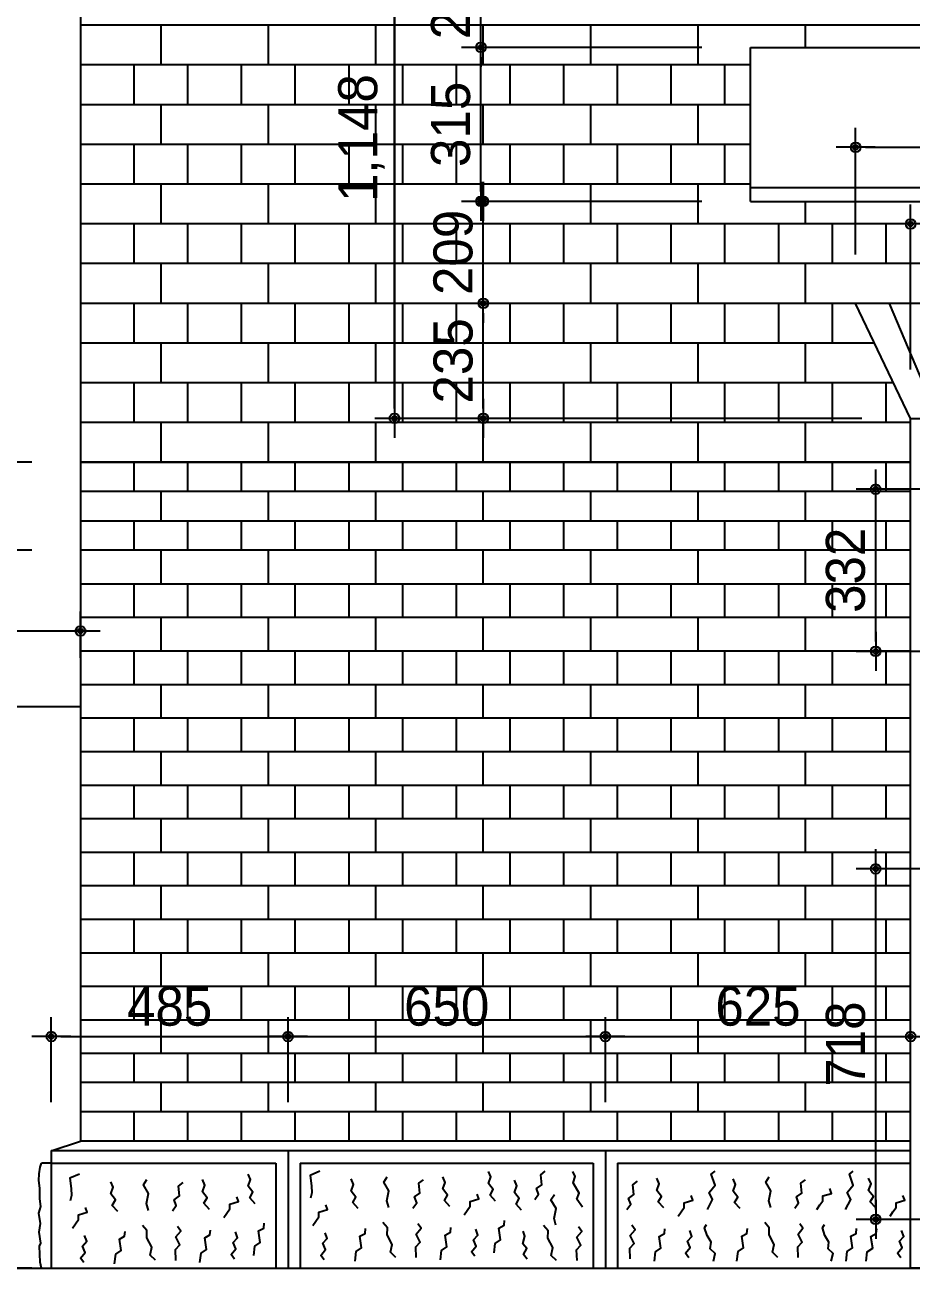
# Model space of a CAD drawing. Extents: x 186583 to 203403, y -172622 to -160742.
# Drawn here: x 189730 to 191546, y -169803 to -167218 of the extents above; entities that cross this region are included whole.
import ezdxf

# ---------------------------------------------------------------- set-up
doc = ezdxf.new("R2010")
doc.units = 0
doc.header["$LTSCALE"] = 50
doc.header["$MEASUREMENT"] = 0
doc.header["$PDMODE"] = 35
doc.header["$PDSIZE"] = -10
doc.layers.get('0').update_dxf_attribs({"linetype": 'CONTINUOUS'})
doc.layers.get('DEFPOINTS').update_dxf_attribs({"linetype": 'CONTINUOUS'})
for name, color, linetype in [('ele-3', 6, 'CONTINUOUS'), ('h', 5, 'CONTINUOUS'), ('HAT', 5, 'CONTINUOUS'), ('W-1', 3, 'CONTINUOUS'), ('W-2', 2, 'CONTINUOUS'), ('WID', 4, 'CONTINUOUS')]:
    doc.layers.add(name, color=color, linetype=linetype)
doc.styles.add('GHS', font='HYWULM_0.TTF')
doc.styles.add('현창', font='HYWULM_0.TTF')
doc.dimstyles.new('3MM', dxfattribs={"dimscale": 300, "dimtxt": 4, "dimasz": 1, "dimexe": 1.5, "dimexo": 2, "dimgap": 1, "dimtad": 1, "dimtoh": 1, "dimdec": 4, "dimzin": 0, "dimdsep": 46, "dimtxsty": 'GHS', "dimblk": 'DIMDOT', "dimcen": -1, "dimdle": 1.5, "dimadec": 0, "dimazin": 0, "dimtfac": 1, "dimtdec": 4, "dimtix": 1, "dimtmove": 2, "dimatfit": 3, "dimldrblk": 'DIMDOT', "dimfxl": 1, "dimtvp": 1, "dimtolj": 1, "dimtzin": 0, "dimarcsym": 0})

# ---------------------------------------------------------------- blocks, each defined once
blk = doc.blocks.new('DIMDOT')
at = {"linetype": 'Continuous'}
blk.add_line((-2, 0), (2, 0), dxfattribs=at)
for radius in [0.5, 0.25]:
    blk.add_circle((0, 0), radius, dxfattribs=at)
blk = doc.blocks.new('*D2')
at = {"lineweight": -2}
for p, q in [((191316.2, -166875.4), (190446.7, -166875.4)), ((190486.7, -166895.4), (190486.7, -168002.9)), ((191443.7, -168022.9), (190446.7, -168022.9))]:
    blk.add_line(p, q, dxfattribs=at)
at = {"layer": 'DEFPOINTS', "color": 0}
for p in [(191416.2, -166875.4), (190486.7, -168022.9), (191543.7, -168022.9)]:
    blk.add_point(p, dxfattribs=at)
at = {"lineweight": -2, "xscale": 20, "yscale": 20, "zscale": 20}
for p, rotation in [((190486.7, -166875.4), 90), ((190486.7, -168022.9), 270)]:
    blk.add_blockref('DIMDOT', p, dxfattribs=dict(at, rotation=rotation))
at = {"color": 0, "insert": (190418.9, -167449.1), "char_height": 80, "attachment_point": 5, "rotation": 90, "style": '현창'}
blk.add_mtext('\\A1;1,148', dxfattribs=at)
blk = doc.blocks.new('*D3')
at = {"lineweight": -2}
for p, q in [((191216.2, -167163.4), (191216.2, -167067.6)), ((192816.2, -167163.4), (192816.2, -167067.6)), ((191236.2, -167107.6), (192796.2, -167107.6))]:
    blk.add_line(p, q, dxfattribs=at)
at = {"layer": 'DEFPOINTS', "color": 0}
for p in [(192816.2, -167107.6), (191216.2, -167263.4), (192816.2, -167263.4)]:
    blk.add_point(p, dxfattribs=at)
at = {"lineweight": -2, "xscale": 20, "yscale": 20, "zscale": 20, "rotation": 180}
blk.add_blockref('DIMDOT', (191216.2, -167107.6), dxfattribs=at)
at = {"lineweight": -2, "xscale": 20, "yscale": 20, "zscale": 20}
blk.add_blockref('DIMDOT', (192816.2, -167107.6), dxfattribs=at)
at = {"color": 0, "insert": (192016.2, -167039.9), "char_height": 80, "attachment_point": 5, "style": '현창'}
blk.add_mtext('\\A1;1,600', dxfattribs=at)
blk = doc.blocks.new('*D10')
at = {"lineweight": -2}
for p, q in [((191431.1, -167687.5), (191431.1, -167427.9)), ((192601.2, -167687.5), (192601.2, -167427.9)), ((191451.1, -167467.9), (192581.2, -167467.9))]:
    blk.add_line(p, q, dxfattribs=at)
at = {"layer": 'DEFPOINTS', "color": 0}
for p in [(192601.2, -167467.9), (191431.1, -167787.5), (192601.2, -167787.5)]:
    blk.add_point(p, dxfattribs=at)
at = {"lineweight": -2, "xscale": 20, "yscale": 20, "zscale": 20, "rotation": 180}
blk.add_blockref('DIMDOT', (191431.1, -167467.9), dxfattribs=at)
at = {"lineweight": -2, "xscale": 20, "yscale": 20, "zscale": 20}
blk.add_blockref('DIMDOT', (192601.2, -167467.9), dxfattribs=at)
at = {"color": 0, "insert": (192016.2, -167400.2), "char_height": 80, "attachment_point": 5, "style": '현창'}
blk.add_mtext('\\A1;1,170', dxfattribs=at)
blk = doc.blocks.new('*D11')
at = {"lineweight": -2}
for p, q in [((191543.7, -167922.9), (191543.7, -167584.8)), ((192488.7, -167922.9), (192488.7, -167584.8)), ((191563.7, -167624.8), (192468.7, -167624.8))]:
    blk.add_line(p, q, dxfattribs=at)
at = {"layer": 'DEFPOINTS', "color": 0}
for p in [(192488.7, -167624.8), (191543.7, -168022.9), (192488.7, -168022.9)]:
    blk.add_point(p, dxfattribs=at)
at = {"lineweight": -2, "xscale": 20, "yscale": 20, "zscale": 20, "rotation": 180}
blk.add_blockref('DIMDOT', (191543.7, -167624.8), dxfattribs=at)
at = {"lineweight": -2, "xscale": 20, "yscale": 20, "zscale": 20}
blk.add_blockref('DIMDOT', (192488.7, -167624.8), dxfattribs=at)
at = {"color": 0, "insert": (192016.2, -167563.3), "char_height": 80, "attachment_point": 5, "style": '현창'}
blk.add_mtext('\\A1;945', dxfattribs=at)
blk = doc.blocks.new('*D17')
at = {"lineweight": -2}
for p, q in [((189783.7, -169422.9), (189783.7, -169248.6)), ((190268.7, -169422.9), (190268.7, -169248.6)), ((189803.7, -169288.6), (190248.7, -169288.6))]:
    blk.add_line(p, q, dxfattribs=at)
at = {"layer": 'DEFPOINTS', "color": 0}
for p in [(190268.7, -169288.6), (189783.7, -169522.9), (190268.7, -169522.9)]:
    blk.add_point(p, dxfattribs=at)
at = {"lineweight": -2, "xscale": 20, "yscale": 20, "zscale": 20, "rotation": 180}
blk.add_blockref('DIMDOT', (189783.7, -169288.6), dxfattribs=at)
at = {"lineweight": -2, "xscale": 20, "yscale": 20, "zscale": 20}
blk.add_blockref('DIMDOT', (190268.7, -169288.6), dxfattribs=at)
at = {"color": 0, "insert": (190026.2, -169227), "char_height": 80, "attachment_point": 5, "style": '현창'}
blk.add_mtext('\\A1;485', dxfattribs=at)
blk = doc.blocks.new('*D18')
at = {"lineweight": -2}
for p, q in [((190268.7, -169422.9), (190268.7, -169248.6)), ((190918.7, -169422.9), (190918.7, -169248.6)), ((190288.7, -169288.6), (190898.7, -169288.6))]:
    blk.add_line(p, q, dxfattribs=at)
at = {"layer": 'DEFPOINTS', "color": 0}
for p in [(190918.7, -169288.6), (190268.7, -169522.9), (190918.7, -169522.9)]:
    blk.add_point(p, dxfattribs=at)
at = {"lineweight": -2, "xscale": 20, "yscale": 20, "zscale": 20, "rotation": 180}
blk.add_blockref('DIMDOT', (190268.7, -169288.6), dxfattribs=at)
at = {"lineweight": -2, "xscale": 20, "yscale": 20, "zscale": 20}
blk.add_blockref('DIMDOT', (190918.7, -169288.6), dxfattribs=at)
at = {"color": 0, "insert": (190593.7, -169226.9), "char_height": 80, "attachment_point": 5, "style": '현창'}
blk.add_mtext('\\A1;650', dxfattribs=at)
blk = doc.blocks.new('*D19')
at = {"lineweight": -2}
for p, q in [((190918.7, -169422.9), (190918.7, -169248.6)), ((191543.7, -169422.9), (191543.7, -169248.6)), ((190938.7, -169288.6), (191523.7, -169288.6))]:
    blk.add_line(p, q, dxfattribs=at)
at = {"layer": 'DEFPOINTS', "color": 0}
for p in [(191543.7, -169288.6), (190918.7, -169522.9), (191543.7, -169522.9)]:
    blk.add_point(p, dxfattribs=at)
at = {"lineweight": -2, "xscale": 20, "yscale": 20, "zscale": 20, "rotation": 180}
blk.add_blockref('DIMDOT', (190918.7, -169288.6), dxfattribs=at)
at = {"lineweight": -2, "xscale": 20, "yscale": 20, "zscale": 20}
blk.add_blockref('DIMDOT', (191543.7, -169288.6), dxfattribs=at)
at = {"color": 0, "insert": (191231.2, -169226.9), "char_height": 80, "attachment_point": 5, "style": '현창'}
blk.add_mtext('\\A1;625', dxfattribs=at)
blk = doc.blocks.new('*D29')
at = {"lineweight": -2}
for p, q in [((191331.1, -167787.5), (190628.7, -167787.5)), ((190668.7, -168002.9), (190668.7, -167807.5)), ((191443.7, -168022.9), (190628.7, -168022.9))]:
    blk.add_line(p, q, dxfattribs=at)
at = {"layer": 'DEFPOINTS', "color": 0}
for p in [(190668.7, -167787.5), (191431.1, -167787.5), (191543.7, -168022.9)]:
    blk.add_point(p, dxfattribs=at)
at = {"lineweight": -2, "xscale": 20, "yscale": 20, "zscale": 20}
for p, rotation in [((190668.7, -167787.5), 90), ((190668.7, -168022.9), 270)]:
    blk.add_blockref('DIMDOT', p, dxfattribs=dict(at, rotation=rotation))
at = {"color": 0, "insert": (190607.1, -167905.2), "char_height": 80, "attachment_point": 5, "rotation": 90, "style": '현창'}
blk.add_mtext('\\A1;235', dxfattribs=at)
blk = doc.blocks.new('*D30')
at = {"lineweight": -2}
for p, q in [((191116.2, -167263.4), (190623.7, -167263.4)), ((190663.7, -167558.6), (190663.7, -167283.4)), ((191116.2, -167578.6), (190623.7, -167578.6))]:
    blk.add_line(p, q, dxfattribs=at)
at = {"layer": 'DEFPOINTS', "color": 0}
for p in [(190663.7, -167263.4), (191216.2, -167263.4), (191216.2, -167578.6)]:
    blk.add_point(p, dxfattribs=at)
at = {"lineweight": -2, "xscale": 20, "yscale": 20, "zscale": 20}
for p, rotation in [((190663.7, -167263.4), 90), ((190663.7, -167578.6), 270)]:
    blk.add_blockref('DIMDOT', p, dxfattribs=dict(at, rotation=rotation))
at = {"color": 0, "insert": (190602.1, -167421), "char_height": 80, "attachment_point": 5, "rotation": 90, "style": '현창'}
blk.add_mtext('\\A1;315', dxfattribs=at)
blk = doc.blocks.new('*D36')
at = {"lineweight": -2}
for p, q in [((191588.7, -168167.9), (191432.4, -168167.9)), ((191472.4, -168480.1), (191472.4, -168187.9)), ((191588.7, -168500.1), (191432.4, -168500.1))]:
    blk.add_line(p, q, dxfattribs=at)
at = {"layer": 'DEFPOINTS', "color": 0}
for p in [(191472.4, -168167.9), (191688.7, -168167.9), (191688.7, -168500.1)]:
    blk.add_point(p, dxfattribs=at)
at = {"lineweight": -2, "xscale": 20, "yscale": 20, "zscale": 20}
for p, rotation in [((191472.4, -168167.9), 90), ((191472.4, -168500.1), 270)]:
    blk.add_blockref('DIMDOT', p, dxfattribs=dict(at, rotation=rotation))
at = {"color": 0, "insert": (191410.8, -168334), "char_height": 80, "attachment_point": 5, "rotation": 90, "style": '현창'}
blk.add_mtext('\\A1;332', dxfattribs=at)
blk = doc.blocks.new('*D37')
at = {"lineweight": -2}
for p, q in [((191588.7, -168945.3), (191432.4, -168945.3)), ((191472.4, -169642.9), (191472.4, -168965.3)), ((191589.5, -169662.9), (191432.4, -169662.9))]:
    blk.add_line(p, q, dxfattribs=at)
at = {"layer": 'DEFPOINTS', "color": 0}
for p in [(191472.4, -168945.3), (191688.7, -168945.3), (191689.5, -169662.9)]:
    blk.add_point(p, dxfattribs=at)
at = {"lineweight": -2, "xscale": 20, "yscale": 20, "zscale": 20}
for p, rotation in [((191472.4, -168945.3), 90), ((191472.4, -169662.9), 270)]:
    blk.add_blockref('DIMDOT', p, dxfattribs=dict(at, rotation=rotation))
at = {"color": 0, "insert": (191410.8, -169304.1), "char_height": 80, "attachment_point": 5, "rotation": 90, "style": '현창'}
blk.add_mtext('\\A1;718', dxfattribs=at)
blk = doc.blocks.new('*D45')
at = {"lineweight": -2}
for p, q in [((189350.1, -168092.9), (189350.1, -168072.9)), ((189743.7, -168112.9), (189310.1, -168112.9)), ((189350.1, -168292.9), (189350.1, -168112.9)), ((189743.7, -168292.9), (189310.1, -168292.9)), ((189350.1, -168312.9), (189350.1, -168332.9))]:
    blk.add_line(p, q, dxfattribs=at)
at = {"layer": 'DEFPOINTS', "color": 0}
for p in [(189350.1, -168112.9), (189843.7, -168112.9), (189843.7, -168292.9)]:
    blk.add_point(p, dxfattribs=at)
at = {"lineweight": -2, "xscale": 20, "yscale": 20, "zscale": 20}
for p, rotation in [((189350.1, -168112.9), 270), ((189350.1, -168292.9), 90)]:
    blk.add_blockref('DIMDOT', p, dxfattribs=dict(at, rotation=rotation))
at = {"color": 0, "insert": (189288.5, -168202.9), "char_height": 80, "attachment_point": 5, "rotation": 90, "style": '현창'}
blk.add_mtext('\\A1;180', dxfattribs=at)
blk = doc.blocks.new('*D49')
at = {"lineweight": -2}
for p, q in [((189743.7, -167055.4), (189310.1, -167055.4)), ((189350.1, -168092.9), (189350.1, -167075.4)), ((189743.7, -168112.9), (189310.1, -168112.9))]:
    blk.add_line(p, q, dxfattribs=at)
at = {"layer": 'DEFPOINTS', "color": 0}
for p in [(189350.1, -167055.4), (189843.7, -167055.4), (189843.7, -168112.9)]:
    blk.add_point(p, dxfattribs=at)
at = {"lineweight": -2, "xscale": 20, "yscale": 20, "zscale": 20}
for p, rotation in [((189350.1, -167055.4), 90), ((189350.1, -168112.9), 270)]:
    blk.add_blockref('DIMDOT', p, dxfattribs=dict(at, rotation=rotation))
at = {"color": 0, "insert": (189282.4, -167584.1), "char_height": 80, "attachment_point": 5, "rotation": 90, "style": '현창'}
blk.add_mtext('\\A1;1,058', dxfattribs=at)
blk = doc.blocks.new('*D51')
at = {"lineweight": -2}
for p, q in [((189393.7, -168512.9), (189393.7, -168418.1)), ((189843.7, -168512.9), (189843.7, -168418.1)), ((189413.7, -168458.1), (189823.7, -168458.1))]:
    blk.add_line(p, q, dxfattribs=at)
at = {"layer": 'DEFPOINTS', "color": 0}
for p in [(189843.7, -168458.1), (189393.7, -168612.9), (189843.7, -168612.9)]:
    blk.add_point(p, dxfattribs=at)
at = {"lineweight": -2, "xscale": 20, "yscale": 20, "zscale": 20, "rotation": 180}
blk.add_blockref('DIMDOT', (189393.7, -168458.1), dxfattribs=at)
at = {"lineweight": -2, "xscale": 20, "yscale": 20, "zscale": 20}
blk.add_blockref('DIMDOT', (189843.7, -168458.1), dxfattribs=at)
at = {"color": 0, "insert": (189618.7, -168396.5), "char_height": 80, "attachment_point": 5, "style": '현창'}
blk.add_mtext('\\A1;450', dxfattribs=at)
blk = doc.blocks.new('*D54')
at = {"lineweight": -2}
for p, q in [((189743.7, -168112.9), (189310.1, -168112.9)), ((189350.1, -169742.9), (189350.1, -168132.9)), ((189743.7, -169762.9), (189310.1, -169762.9))]:
    blk.add_line(p, q, dxfattribs=at)
at = {"layer": 'DEFPOINTS', "color": 0}
for p in [(189350.1, -168112.9), (189843.7, -168112.9), (189843.7, -169762.9)]:
    blk.add_point(p, dxfattribs=at)
at = {"lineweight": -2, "xscale": 20, "yscale": 20, "zscale": 20}
for p, rotation in [((189350.1, -168112.9), 90), ((189350.1, -169762.9), 270)]:
    blk.add_blockref('DIMDOT', p, dxfattribs=dict(at, rotation=rotation))
at = {"color": 0, "insert": (189282.4, -168937.9), "char_height": 80, "attachment_point": 5, "rotation": 90, "style": '현창'}
blk.add_mtext('\\A1;1,650', dxfattribs=at)
blk = doc.blocks.new('*D55')
at = {"lineweight": -2}
for p, q in [((189743.7, -163087.9), (189110.1, -163087.9)), ((189150.1, -169742.9), (189150.1, -163107.9)), ((189663.7, -169762.9), (189110.1, -169762.9))]:
    blk.add_line(p, q, dxfattribs=at)
at = {"layer": 'DEFPOINTS', "color": 0}
for p in [(189150.1, -163087.9), (189843.7, -163087.9), (189763.7, -169762.9)]:
    blk.add_point(p, dxfattribs=at)
at = {"lineweight": -2, "xscale": 20, "yscale": 20, "zscale": 20}
for p, rotation in [((189150.1, -163087.9), 90), ((189150.1, -169762.9), 270)]:
    blk.add_blockref('DIMDOT', p, dxfattribs=dict(at, rotation=rotation))
at = {"color": 0, "insert": (189083.1, -166425.4), "char_height": 80, "attachment_point": 5, "rotation": 90, "style": '현창'}
blk.add_mtext('\\A1;6,675', dxfattribs=at)
blk = doc.blocks.new('*D56')
at = {"lineweight": -2}
for p, q in [((191316.2, -166875.4), (190446.7, -166875.4)), ((190486.7, -168002.9), (190486.7, -166895.4)), ((191443.7, -168022.9), (190446.7, -168022.9))]:
    blk.add_line(p, q, dxfattribs=at)
at = {"layer": 'DEFPOINTS', "color": 0}
for p in [(190486.7, -166875.4), (191416.2, -166875.4), (191543.7, -168022.9)]:
    blk.add_point(p, dxfattribs=at)
at = {"lineweight": -2, "xscale": 20, "yscale": 20, "zscale": 20}
for p, rotation in [((190486.7, -166875.4), 90), ((190486.7, -168022.9), 270)]:
    blk.add_blockref('DIMDOT', p, dxfattribs=dict(at, rotation=rotation))
at = {"color": 0, "insert": (190418.9, -167449.1), "char_height": 80, "attachment_point": 5, "rotation": 90, "style": '현창'}
blk.add_mtext('\\A1;1,148', dxfattribs=at)
blk = doc.blocks.new('*D57')
at = {"lineweight": -2}
for p, q in [((190668.7, -167558.6), (190668.7, -167538.6)), ((191116.2, -167578.6), (190628.7, -167578.6)), ((190668.7, -167787.5), (190668.7, -167578.6)), ((191331.1, -167787.5), (190628.7, -167787.5)), ((190668.7, -167807.5), (190668.7, -167827.5))]:
    blk.add_line(p, q, dxfattribs=at)
at = {"layer": 'DEFPOINTS', "color": 0}
for p in [(190668.7, -167578.6), (191216.2, -167578.6), (191431.1, -167787.5)]:
    blk.add_point(p, dxfattribs=at)
at = {"lineweight": -2, "xscale": 20, "yscale": 20, "zscale": 20}
for p, rotation in [((190668.7, -167578.6), 270), ((190668.7, -167787.5), 90)]:
    blk.add_blockref('DIMDOT', p, dxfattribs=dict(at, rotation=rotation))
at = {"color": 0, "insert": (190607, -167683.1), "char_height": 80, "attachment_point": 5, "rotation": 90, "style": '현창'}
blk.add_mtext('\\A1;209', dxfattribs=at)
blk = doc.blocks.new('*D58')
at = {"lineweight": -2}
for p, q in [((190663.7, -167035.4), (190663.7, -167015.4)), ((191316.2, -167055.4), (190623.7, -167055.4)), ((190663.7, -167263.4), (190663.7, -167055.4)), ((191116.2, -167263.4), (190623.7, -167263.4)), ((190663.7, -167283.4), (190663.7, -167303.4))]:
    blk.add_line(p, q, dxfattribs=at)
at = {"layer": 'DEFPOINTS', "color": 0}
for p in [(190663.7, -167055.4), (191416.2, -167055.4), (191216.2, -167263.4)]:
    blk.add_point(p, dxfattribs=at)
at = {"lineweight": -2, "xscale": 20, "yscale": 20, "zscale": 20}
for p, rotation in [((190663.7, -167055.4), 270), ((190663.7, -167263.4), 90)]:
    blk.add_blockref('DIMDOT', p, dxfattribs=dict(at, rotation=rotation))
at = {"color": 0, "insert": (190602, -167159.4), "char_height": 80, "attachment_point": 5, "rotation": 90, "style": '현창'}
blk.add_mtext('\\A1;208', dxfattribs=at)

msp = doc.modelspace()

# ---------------------------------------------------------------- linework, layer by layer
at = {"layer": 'ele-3'}
for p, q in [((191543.65758, -168112.93201), (189843.65758, -168112.93201)), ((189843.65758, -168112.93201), (191543.65758, -168112.93201)), ((191543.65758, -168172.93201), (189843.65758, -168172.93201)), ((189843.65758, -168232.93201), (191543.65758, -168232.93201)), ((191543.65758, -168292.93201), (189843.65758, -168292.93201)), ((189843.65758, -169322.93201), (191543.65758, -169322.93201)), ((191543.65758, -169382.93201), (189843.65758, -169382.93201)), ((191543.65758, -169442.93201), (189843.65758, -169442.93201))]:
    msp.add_line(p, q, dxfattribs=at)
for points in [[(189953.65758, -168172.93201), (189953.65758, -168112.93201)], [(190063.65758, -168172.93201), (190063.65758, -168112.93201)], [(190173.65758, -168172.93201), (190173.65758, -168112.93201)], [(190283.65758, -168172.93201), (190283.65758, -168112.93201)], [(190393.65758, -168172.93201), (190393.65758, -168112.93201)], [(190503.65758, -168172.93201), (190503.65758, -168112.93201)], [(190613.65758, -168172.93201), (190613.65758, -168112.93201)], [(190723.65758, -168172.93201), (190723.65758, -168112.93201)], [(190833.65758, -168172.93201), (190833.65758, -168112.93201)], [(190943.65758, -168172.93201), (190943.65758, -168112.93201)], [(191053.65758, -168172.93201), (191053.65758, -168112.93201)], [(191163.65758, -168172.93201), (191163.65758, -168112.93201)], [(191273.65758, -168172.93201), (191273.65758, -168112.93201)], [(191383.65758, -168172.93201), (191383.65758, -168112.93201)], [(191493.65758, -168172.93201), (191493.65758, -168112.93201)], [(190008.65758, -168232.93201), (190008.65758, -168172.93201)], [(190228.65758, -168232.93201), (190228.65758, -168172.93201)], [(190448.65758, -168232.93201), (190448.65758, -168172.93201)], [(190668.65758, -168232.93201), (190668.65758, -168172.93201)], [(190888.65758, -168232.93201), (190888.65758, -168172.93201)], [(191108.65758, -168232.93201), (191108.65758, -168172.93201)], [(191328.65758, -168232.93201), (191328.65758, -168172.93201)], [(189953.65758, -168292.93201), (189953.65758, -168232.93201)], [(190063.65758, -168292.93201), (190063.65758, -168232.93201)], [(190173.65758, -168292.93201), (190173.65758, -168232.93201)], [(190283.65758, -168292.93201), (190283.65758, -168232.93201)], [(190393.65758, -168292.93201), (190393.65758, -168232.93201)], [(190503.65758, -168292.93201), (190503.65758, -168232.93201)], [(190613.65758, -168292.93201), (190613.65758, -168232.93201)], [(190723.65758, -168292.93201), (190723.65758, -168232.93201)], [(190833.65758, -168292.93201), (190833.65758, -168232.93201)], [(190943.65758, -168292.93201), (190943.65758, -168232.93201)], [(191053.65758, -168292.93201), (191053.65758, -168232.93201)], [(191163.65758, -168292.93201), (191163.65758, -168232.93201)], [(191273.65758, -168292.93201), (191273.65758, -168232.93201)], [(191383.65758, -168292.93201), (191383.65758, -168232.93201)], [(191493.65758, -168292.93201), (191493.65758, -168232.93201)], [(189953.65758, -169382.93201), (189953.65758, -169322.93201)], [(190063.65758, -169382.93201), (190063.65758, -169322.93201)], [(190173.65758, -169382.93201), (190173.65758, -169322.93201)], [(190283.65758, -169382.93201), (190283.65758, -169322.93201)], [(190393.65758, -169382.93201), (190393.65758, -169322.93201)], [(190503.65758, -169382.93201), (190503.65758, -169322.93201)], [(190613.65758, -169382.93201), (190613.65758, -169322.93201)], [(190723.65758, -169382.93201), (190723.65758, -169322.93201)], [(190833.65758, -169382.93201), (190833.65758, -169322.93201)], [(190943.65758, -169382.93201), (190943.65758, -169322.93201)], [(191053.65758, -169382.93201), (191053.65758, -169322.93201)], [(191163.65758, -169382.93201), (191163.65758, -169322.93201)], [(191273.65758, -169382.93201), (191273.65758, -169322.93201)], [(191383.65758, -169382.93201), (191383.65758, -169322.93201)], [(191493.65758, -169382.93201), (191493.65758, -169322.93201)], [(190008.65758, -169442.93201), (190008.65758, -169382.93201)], [(190228.65758, -169442.93201), (190228.65758, -169382.93201)], [(190448.65758, -169442.93201), (190448.65758, -169382.93201)], [(190668.65758, -169442.93201), (190668.65758, -169382.93201)], [(190888.65758, -169442.93201), (190888.65758, -169382.93201)], [(191108.65758, -169442.93201), (191108.65758, -169382.93201)], [(191328.65758, -169442.93201), (191328.65758, -169382.93201)], [(189953.65758, -169502.93201), (189953.65758, -169442.93201)], [(190063.65758, -169502.93201), (190063.65758, -169442.93201)], [(190173.65758, -169502.93201), (190173.65758, -169442.93201)], [(190283.65758, -169502.93201), (190283.65758, -169442.93201)], [(190393.65758, -169502.93201), (190393.65758, -169442.93201)], [(190503.65758, -169502.93201), (190503.65758, -169442.93201)], [(190613.65758, -169502.93201), (190613.65758, -169442.93201)], [(190723.65758, -169502.93201), (190723.65758, -169442.93201)], [(190833.65758, -169502.93201), (190833.65758, -169442.93201)], [(190943.65758, -169502.93201), (190943.65758, -169442.93201)], [(191053.65758, -169502.93201), (191053.65758, -169442.93201)], [(191163.65758, -169502.93201), (191163.65758, -169442.93201)], [(191273.65758, -169502.93201), (191273.65758, -169442.93201)], [(191383.65758, -169502.93201), (191383.65758, -169442.93201)], [(191493.65758, -169502.93201), (191493.65758, -169442.93201)]]:
    msp.add_lwpolyline(points, dxfattribs=at)
at = {"layer": 'h'}
for p, q in [((194023.65758, -167218.05824), (189843.65758, -167218.05824)), ((191216.15758, -167299.4104), (189843.65758, -167299.4104)), ((191216.15758, -167380.76256), (189843.65758, -167380.76256)), ((191216.15758, -167462.11472), (189843.65758, -167462.11472)), ((191216.15758, -167543.46688), (189843.65758, -167543.46688)), ((194023.65758, -167624.81904), (189843.65758, -167624.81904)), ((194023.65758, -167706.1712), (189843.65758, -167706.1712)), ((194023.65758, -167787.52336), (189843.65758, -167787.52336)), ((191499.94649, -167787.52336), (191599.24581, -168022.93201)), ((191470.00948, -167868.87553), (189843.65758, -167868.87553)), ((191508.90062, -167950.22769), (189843.65758, -167950.22769)), ((191543.65758, -168031.57985), (189843.65758, -168031.57985)), ((189843.65758, -168361.59868), (191543.65758, -168361.59868)), ((189843.65758, -168430.26534), (191543.65758, -168430.26534)), ((189843.65758, -168498.93201), (191543.65758, -168498.93201)), ((189843.65758, -168567.59868), (191543.65758, -168567.59868)), ((189843.65758, -168636.26534), (191543.65758, -168636.26534)), ((189843.65758, -168704.93201), (191543.65758, -168704.93201)), ((189843.65758, -168773.59868), (191543.65758, -168773.59868)), ((189843.65758, -168842.26534), (191543.65758, -168842.26534)), ((189843.65758, -168910.93201), (191543.65758, -168910.93201)), ((189843.65758, -168979.59868), (191543.65758, -168979.59868)), ((189843.65758, -169048.26534), (191543.65758, -169048.26534)), ((189843.65758, -169116.93201), (191543.65758, -169116.93201)), ((189843.65758, -169185.59868), (191543.65758, -169185.59868)), ((189843.65758, -169254.26534), (191543.65758, -169254.26534))]:
    msp.add_line(p, q, dxfattribs=at)
for points in [[(190008.65758, -167299.4104), (190008.65758, -167218.05824)], [(190228.65758, -167299.4104), (190228.65758, -167218.05824)], [(190448.65758, -167299.4104), (190448.65758, -167218.05824)], [(190668.65758, -167299.4104), (190668.65758, -167218.05824)], [(190888.65758, -167299.4104), (190888.65758, -167218.05824)], [(191108.65758, -167299.4104), (191108.65758, -167218.05824)], [(191328.65758, -167263.44139), (191328.65758, -167218.05824)], [(189953.65758, -167380.76256), (189953.65758, -167299.4104)], [(190063.65758, -167380.76256), (190063.65758, -167299.4104)], [(190173.65758, -167380.76256), (190173.65758, -167299.4104)], [(190283.65758, -167380.76256), (190283.65758, -167299.4104)], [(190393.65758, -167380.76256), (190393.65758, -167299.4104)], [(190503.65758, -167380.76256), (190503.65758, -167299.4104)], [(190613.65758, -167380.76256), (190613.65758, -167299.4104)], [(190723.65758, -167380.76256), (190723.65758, -167299.4104)], [(190833.65758, -167380.76256), (190833.65758, -167299.4104)], [(190943.65758, -167380.76256), (190943.65758, -167299.4104)], [(191053.65758, -167380.76256), (191053.65758, -167299.4104)], [(191163.65758, -167380.76256), (191163.65758, -167299.4104)], [(190008.65758, -167462.11472), (190008.65758, -167380.76256)], [(190228.65758, -167462.11472), (190228.65758, -167380.76256)], [(190448.65758, -167462.11472), (190448.65758, -167380.76256)], [(190668.65758, -167462.11472), (190668.65758, -167380.76256)], [(190888.65758, -167462.11472), (190888.65758, -167380.76256)], [(191108.65758, -167462.11472), (191108.65758, -167380.76256)], [(189953.65758, -167543.46688), (189953.65758, -167462.11472)], [(190063.65758, -167543.46688), (190063.65758, -167462.11472)], [(190173.65758, -167543.46688), (190173.65758, -167462.11472)], [(190283.65758, -167543.46688), (190283.65758, -167462.11472)], [(190393.65758, -167543.46688), (190393.65758, -167462.11472)], [(190503.65758, -167543.46688), (190503.65758, -167462.11472)], [(190613.65758, -167543.46688), (190613.65758, -167462.11472)], [(190723.65758, -167543.46688), (190723.65758, -167462.11472)], [(190833.65758, -167543.46688), (190833.65758, -167462.11472)], [(190943.65758, -167543.46688), (190943.65758, -167462.11472)], [(191053.65758, -167543.46688), (191053.65758, -167462.11472)], [(191163.65758, -167543.46688), (191163.65758, -167462.11472)], [(190008.65758, -167624.81904), (190008.65758, -167543.46688)], [(190228.65758, -167624.81904), (190228.65758, -167543.46688)], [(190448.65758, -167624.81904), (190448.65758, -167543.46688)], [(190668.65758, -167624.81904), (190668.65758, -167543.46688)], [(190888.65758, -167624.81904), (190888.65758, -167543.46688)], [(191108.65758, -167624.81904), (191108.65758, -167543.46688)], [(191328.65758, -167624.81904), (191328.65758, -167578.60391)], [(189953.65758, -167706.1712), (189953.65758, -167624.81904)], [(190063.65758, -167706.1712), (190063.65758, -167624.81904)], [(190173.65758, -167706.1712), (190173.65758, -167624.81904)], [(190283.65758, -167706.1712), (190283.65758, -167624.81904)], [(190393.65758, -167706.1712), (190393.65758, -167624.81904)], [(190503.65758, -167706.1712), (190503.65758, -167624.81904)], [(190613.65758, -167706.1712), (190613.65758, -167624.81904)], [(190723.65758, -167706.1712), (190723.65758, -167624.81904)], [(190833.65758, -167706.1712), (190833.65758, -167624.81904)], [(190943.65758, -167706.1712), (190943.65758, -167624.81904)], [(191053.65758, -167706.1712), (191053.65758, -167624.81904)], [(191163.65758, -167706.1712), (191163.65758, -167624.81904)], [(191273.65758, -167706.1712), (191273.65758, -167624.81904)], [(191383.65758, -167706.1712), (191383.65758, -167624.81904)], [(191493.65758, -167706.1712), (191493.65758, -167624.81904)], [(190008.65758, -167787.52336), (190008.65758, -167706.1712)], [(190228.65758, -167787.52336), (190228.65758, -167706.1712)], [(190448.65758, -167787.52336), (190448.65758, -167706.1712)], [(190668.65758, -167787.52336), (190668.65758, -167706.1712)], [(190888.65758, -167787.52336), (190888.65758, -167706.1712)], [(191108.65758, -167787.52336), (191108.65758, -167706.1712)], [(191328.65758, -167787.52336), (191328.65758, -167706.1712)], [(189953.65758, -167868.87553), (189953.65758, -167787.52336)], [(190063.65758, -167868.87553), (190063.65758, -167787.52336)], [(190173.65758, -167868.87553), (190173.65758, -167787.52336)], [(190283.65758, -167868.87553), (190283.65758, -167787.52336)], [(190393.65758, -167868.87553), (190393.65758, -167787.52336)], [(190503.65758, -167868.87553), (190503.65758, -167787.52336)], [(190613.65758, -167868.87553), (190613.65758, -167787.52336)], [(190723.65758, -167868.87553), (190723.65758, -167787.52336)], [(190833.65758, -167868.87553), (190833.65758, -167787.52336)], [(190943.65758, -167868.87553), (190943.65758, -167787.52336)], [(191053.65758, -167868.87553), (191053.65758, -167787.52336)], [(191163.65758, -167868.87553), (191163.65758, -167787.52336)], [(191273.65758, -167868.87553), (191273.65758, -167787.52336)], [(191383.65758, -167868.87553), (191383.65758, -167787.52336)], [(190008.65758, -167950.22769), (190008.65758, -167868.87553)], [(190228.65758, -167950.22769), (190228.65758, -167868.87553)], [(190448.65758, -167950.22769), (190448.65758, -167868.87553)], [(190668.65758, -167950.22769), (190668.65758, -167868.87553)], [(190888.65758, -167950.22769), (190888.65758, -167868.87553)], [(191108.65758, -167950.22769), (191108.65758, -167868.87553)], [(191328.65758, -167950.22769), (191328.65758, -167868.87553)], [(189953.65758, -168031.57985), (189953.65758, -167950.22769)], [(190063.65758, -168031.57985), (190063.65758, -167950.22769)], [(190173.65758, -168031.57985), (190173.65758, -167950.22769)], [(190283.65758, -168031.57985), (190283.65758, -167950.22769)], [(190393.65758, -168031.57985), (190393.65758, -167950.22769)], [(190503.65758, -168031.57985), (190503.65758, -167950.22769)], [(190613.65758, -168031.57985), (190613.65758, -167950.22769)], [(190723.65758, -168031.57985), (190723.65758, -167950.22769)], [(190833.65758, -168031.57985), (190833.65758, -167950.22769)], [(190943.65758, -168031.57985), (190943.65758, -167950.22769)], [(191053.65758, -168031.57985), (191053.65758, -167950.22769)], [(191163.65758, -168031.57985), (191163.65758, -167950.22769)], [(191273.65758, -168031.57985), (191273.65758, -167950.22769)], [(191383.65758, -168031.57985), (191383.65758, -167950.22769)], [(191493.65758, -168031.57985), (191493.65758, -167950.22769)], [(190008.65758, -168112.93201), (190008.65758, -168031.57985)], [(190228.65758, -168112.93201), (190228.65758, -168031.57985)], [(190448.65758, -168112.93201), (190448.65758, -168031.57985)], [(190668.65758, -168112.93201), (190668.65758, -168031.57985)], [(190888.65758, -168112.93201), (190888.65758, -168031.57985)], [(191108.65758, -168112.93201), (191108.65758, -168031.57985)], [(191328.65758, -168112.93201), (191328.65758, -168031.57985)], [(190008.65758, -168361.59868), (190008.65758, -168292.93201)], [(190228.65758, -168361.59868), (190228.65758, -168292.93201)], [(190448.65758, -168361.59868), (190448.65758, -168292.93201)], [(190668.65758, -168361.59868), (190668.65758, -168292.93201)], [(190888.65758, -168361.59868), (190888.65758, -168292.93201)], [(191108.65758, -168361.59868), (191108.65758, -168292.93201)], [(191328.65758, -168361.59868), (191328.65758, -168292.93201)], [(189953.65758, -168430.26534), (189953.65758, -168361.59868)], [(190063.65758, -168430.26534), (190063.65758, -168361.59868)], [(190173.65758, -168430.26534), (190173.65758, -168361.59868)], [(190283.65758, -168430.26534), (190283.65758, -168361.59868)], [(190393.65758, -168430.26534), (190393.65758, -168361.59868)], [(190503.65758, -168430.26534), (190503.65758, -168361.59868)], [(190613.65758, -168430.26534), (190613.65758, -168361.59868)], [(190723.65758, -168430.26534), (190723.65758, -168361.59868)], [(190833.65758, -168430.26534), (190833.65758, -168361.59868)], [(190943.65758, -168430.26534), (190943.65758, -168361.59868)], [(191053.65758, -168430.26534), (191053.65758, -168361.59868)], [(191163.65758, -168430.26534), (191163.65758, -168361.59868)], [(191273.65758, -168430.26534), (191273.65758, -168361.59868)], [(191383.65758, -168430.26534), (191383.65758, -168361.59868)], [(191493.65758, -168430.26534), (191493.65758, -168361.59868)], [(190008.65758, -168498.93201), (190008.65758, -168430.26534)], [(190228.65758, -168498.93201), (190228.65758, -168430.26534)], [(190448.65758, -168498.93201), (190448.65758, -168430.26534)], [(190668.65758, -168498.93201), (190668.65758, -168430.26534)], [(190888.65758, -168498.93201), (190888.65758, -168430.26534)], [(191108.65758, -168498.93201), (191108.65758, -168430.26534)], [(191328.65758, -168498.93201), (191328.65758, -168430.26534)], [(189953.65758, -168567.59868), (189953.65758, -168498.93201)], [(190063.65758, -168567.59868), (190063.65758, -168498.93201)], [(190173.65758, -168567.59868), (190173.65758, -168498.93201)], [(190283.65758, -168567.59868), (190283.65758, -168498.93201)], [(190393.65758, -168567.59868), (190393.65758, -168498.93201)], [(190503.65758, -168567.59868), (190503.65758, -168498.93201)], [(190613.65758, -168567.59868), (190613.65758, -168498.93201)], [(190723.65758, -168567.59868), (190723.65758, -168498.93201)], [(190833.65758, -168567.59868), (190833.65758, -168498.93201)], [(190943.65758, -168567.59868), (190943.65758, -168498.93201)], [(191053.65758, -168567.59868), (191053.65758, -168498.93201)], [(191163.65758, -168567.59868), (191163.65758, -168498.93201)], [(191273.65758, -168567.59868), (191273.65758, -168498.93201)], [(191383.65758, -168567.59868), (191383.65758, -168498.93201)], [(191493.65758, -168567.59868), (191493.65758, -168498.93201)], [(190008.65758, -168636.26534), (190008.65758, -168567.59868)], [(190228.65758, -168636.26534), (190228.65758, -168567.59868)], [(190448.65758, -168636.26534), (190448.65758, -168567.59868)], [(190668.65758, -168636.26534), (190668.65758, -168567.59868)], [(190888.65758, -168636.26534), (190888.65758, -168567.59868)], [(191108.65758, -168636.26534), (191108.65758, -168567.59868)], [(191328.65758, -168636.26534), (191328.65758, -168567.59868)], [(189953.65758, -168704.93201), (189953.65758, -168636.26534)], [(190063.65758, -168704.93201), (190063.65758, -168636.26534)], [(190173.65758, -168704.93201), (190173.65758, -168636.26534)], [(190283.65758, -168704.93201), (190283.65758, -168636.26534)], [(190393.65758, -168704.93201), (190393.65758, -168636.26534)], [(190503.65758, -168704.93201), (190503.65758, -168636.26534)], [(190613.65758, -168704.93201), (190613.65758, -168636.26534)], [(190723.65758, -168704.93201), (190723.65758, -168636.26534)], [(190833.65758, -168704.93201), (190833.65758, -168636.26534)], [(190943.65758, -168704.93201), (190943.65758, -168636.26534)], [(191053.65758, -168704.93201), (191053.65758, -168636.26534)], [(191163.65758, -168704.93201), (191163.65758, -168636.26534)], [(191273.65758, -168704.93201), (191273.65758, -168636.26534)], [(191383.65758, -168704.93201), (191383.65758, -168636.26534)], [(191493.65758, -168704.93201), (191493.65758, -168636.26534)], [(190008.65758, -168773.59868), (190008.65758, -168704.93201)], [(190228.65758, -168773.59868), (190228.65758, -168704.93201)], [(190448.65758, -168773.59868), (190448.65758, -168704.93201)], [(190668.65758, -168773.59868), (190668.65758, -168704.93201)], [(190888.65758, -168773.59868), (190888.65758, -168704.93201)], [(191108.65758, -168773.59868), (191108.65758, -168704.93201)], [(191328.65758, -168773.59868), (191328.65758, -168704.93201)], [(189953.65758, -168842.26534), (189953.65758, -168773.59868)], [(190063.65758, -168842.26534), (190063.65758, -168773.59868)], [(190173.65758, -168842.26534), (190173.65758, -168773.59868)], [(190283.65758, -168842.26534), (190283.65758, -168773.59868)], [(190393.65758, -168842.26534), (190393.65758, -168773.59868)], [(190503.65758, -168842.26534), (190503.65758, -168773.59868)], [(190613.65758, -168842.26534), (190613.65758, -168773.59868)], [(190723.65758, -168842.26534), (190723.65758, -168773.59868)], [(190833.65758, -168842.26534), (190833.65758, -168773.59868)], [(190943.65758, -168842.26534), (190943.65758, -168773.59868)], [(191053.65758, -168842.26534), (191053.65758, -168773.59868)], [(191163.65758, -168842.26534), (191163.65758, -168773.59868)], [(191273.65758, -168842.26534), (191273.65758, -168773.59868)], [(191383.65758, -168842.26534), (191383.65758, -168773.59868)], [(191493.65758, -168842.26534), (191493.65758, -168773.59868)], [(190008.65758, -168910.93201), (190008.65758, -168842.26534)], [(190228.65758, -168910.93201), (190228.65758, -168842.26534)], [(190448.65758, -168910.93201), (190448.65758, -168842.26534)], [(190668.65758, -168910.93201), (190668.65758, -168842.26534)], [(190888.65758, -168910.93201), (190888.65758, -168842.26534)], [(191108.65758, -168910.93201), (191108.65758, -168842.26534)], [(191328.65758, -168910.93201), (191328.65758, -168842.26534)], [(189953.65758, -168979.59868), (189953.65758, -168910.93201)], [(190063.65758, -168979.59868), (190063.65758, -168910.93201)], [(190173.65758, -168979.59868), (190173.65758, -168910.93201)], [(190283.65758, -168979.59868), (190283.65758, -168910.93201)], [(190393.65758, -168979.59868), (190393.65758, -168910.93201)], [(190503.65758, -168979.59868), (190503.65758, -168910.93201)], [(190613.65758, -168979.59868), (190613.65758, -168910.93201)], [(190723.65758, -168979.59868), (190723.65758, -168910.93201)], [(190833.65758, -168979.59868), (190833.65758, -168910.93201)], [(190943.65758, -168979.59868), (190943.65758, -168910.93201)], [(191053.65758, -168979.59868), (191053.65758, -168910.93201)], [(191163.65758, -168979.59868), (191163.65758, -168910.93201)], [(191273.65758, -168979.59868), (191273.65758, -168910.93201)], [(191383.65758, -168979.59868), (191383.65758, -168910.93201)], [(191493.65758, -168979.59868), (191493.65758, -168910.93201)], [(190008.65758, -169048.26534), (190008.65758, -168979.59868)], [(190228.65758, -169048.26534), (190228.65758, -168979.59868)], [(190448.65758, -169048.26534), (190448.65758, -168979.59868)], [(190668.65758, -169048.26534), (190668.65758, -168979.59868)], [(190888.65758, -169048.26534), (190888.65758, -168979.59868)], [(191108.65758, -169048.26534), (191108.65758, -168979.59868)], [(191328.65758, -169048.26534), (191328.65758, -168979.59868)], [(189953.65758, -169116.93201), (189953.65758, -169048.26534)], [(190063.65758, -169116.93201), (190063.65758, -169048.26534)], [(190173.65758, -169116.93201), (190173.65758, -169048.26534)], [(190283.65758, -169116.93201), (190283.65758, -169048.26534)], [(190393.65758, -169116.93201), (190393.65758, -169048.26534)], [(190503.65758, -169116.93201), (190503.65758, -169048.26534)], [(190613.65758, -169116.93201), (190613.65758, -169048.26534)], [(190723.65758, -169116.93201), (190723.65758, -169048.26534)], [(190833.65758, -169116.93201), (190833.65758, -169048.26534)], [(190943.65758, -169116.93201), (190943.65758, -169048.26534)], [(191053.65758, -169116.93201), (191053.65758, -169048.26534)], [(191163.65758, -169116.93201), (191163.65758, -169048.26534)], [(191273.65758, -169116.93201), (191273.65758, -169048.26534)], [(191383.65758, -169116.93201), (191383.65758, -169048.26534)], [(191493.65758, -169116.93201), (191493.65758, -169048.26534)], [(190008.65758, -169185.59868), (190008.65758, -169116.93201)], [(190228.65758, -169185.59868), (190228.65758, -169116.93201)], [(190448.65758, -169185.59868), (190448.65758, -169116.93201)], [(190668.65758, -169185.59868), (190668.65758, -169116.93201)], [(190888.65758, -169185.59868), (190888.65758, -169116.93201)], [(191108.65758, -169185.59868), (191108.65758, -169116.93201)], [(191328.65758, -169185.59868), (191328.65758, -169116.93201)], [(189953.65758, -169254.26534), (189953.65758, -169185.59868)], [(190063.65758, -169254.26534), (190063.65758, -169185.59868)], [(190173.65758, -169254.26534), (190173.65758, -169185.59868)], [(190283.65758, -169254.26534), (190283.65758, -169185.59868)], [(190393.65758, -169254.26534), (190393.65758, -169185.59868)], [(190503.65758, -169254.26534), (190503.65758, -169185.59868)], [(190613.65758, -169254.26534), (190613.65758, -169185.59868)], [(190723.65758, -169254.26534), (190723.65758, -169185.59868)], [(190833.65758, -169254.26534), (190833.65758, -169185.59868)], [(190943.65758, -169254.26534), (190943.65758, -169185.59868)], [(191053.65758, -169254.26534), (191053.65758, -169185.59868)], [(191163.65758, -169254.26534), (191163.65758, -169185.59868)], [(191273.65758, -169254.26534), (191273.65758, -169185.59868)], [(191383.65758, -169254.26534), (191383.65758, -169185.59868)], [(191493.65758, -169254.26534), (191493.65758, -169185.59868)], [(190008.65758, -169322.93201), (190008.65758, -169254.26534)], [(190228.65758, -169322.93201), (190228.65758, -169254.26534)], [(190448.65758, -169322.93201), (190448.65758, -169254.26534)], [(190668.65758, -169322.93201), (190668.65758, -169254.26534)], [(190888.65758, -169322.93201), (190888.65758, -169254.26534)], [(191108.65758, -169322.93201), (191108.65758, -169254.26534)], [(191328.65758, -169322.93201), (191328.65758, -169254.26534)], [(190333.72709, -169564.56626), (190314.33497, -169573.1814), (190317.02801, -169594.18058), (190317.56699, -169608.7185), (190314.87333, -169619.48713)], [(190693.90318, -169625.49415), (190682.5908, -169613.11011), (190689.05484, -169601.80261), (190679.35878, -169589.41857), (190684.2065, -169575.95759), (190679.35878, -169564.65049)], [(190774.31468, -169622.50192), (190781.94453, -169611.31655), (190777.36662, -169599.62253), (190788.55665, -169591.99646), (190786.52244, -169571.65949), (190795.67763, -169564.54127)], [(190871.50368, -169638.04182), (190860.28416, -169621.38951), (190865.04404, -169609.49518), (190852.80427, -169588.42506), (190856.88461, -169574.83107), (190851.78466, -169564.63598)], [(191127.79269, -169642.84857), (191138.38789, -169622.14845), (191131.16337, -169608.18809), (191143.20361, -169592.78321), (191135.49846, -169570.15733), (191143.20361, -169563.89921)], [(191410.75103, -169642.84857), (191421.34624, -169622.14845), (191414.12172, -169608.18809), (191426.16195, -169592.78321), (191418.45681, -169570.15733), (191426.16195, -169563.89921)], [(189841.41149, -169570.1537), (189822.01937, -169578.76885), (189824.71241, -169599.76803), (189825.25139, -169614.30595), (189822.55773, -169625.07457)], [(189920.14203, -169646.60175), (189908.82965, -169634.21771), (189915.29369, -169622.91021), (189905.59763, -169610.52617), (189910.44534, -169597.06519), (189905.59763, -169585.75809)], [(189982.61333, -169644.45995), (189978.98727, -169630.3416), (189982.92455, -169610.12917), (189972.37891, -169592.23144), (189979.38131, -169581.46241)], [(190032.30777, -169645.56793), (190039.93762, -169634.38255), (190035.35971, -169622.68853), (190046.54974, -169615.06247), (190044.51553, -169594.7255), (190053.67073, -169587.60728)], [(190107.86715, -169642.39071), (190096.55476, -169630.00667), (190103.0188, -169618.69917), (190093.32274, -169606.31513), (190098.17046, -169592.85415), (190093.32274, -169581.54705)], [(190201.58759, -169631.0816), (190190.2752, -169618.69756), (190196.73924, -169607.39006), (190187.04318, -169595.00602), (190191.8909, -169581.54504), (190187.04318, -169570.23794)], [(190412.45763, -169641.0143), (190401.14525, -169628.63026), (190407.60929, -169617.32276), (190397.91323, -169604.93872), (190402.76094, -169591.47774), (190397.91323, -169580.17064)], [(190474.92893, -169638.8725), (190471.30287, -169624.75415), (190475.24015, -169604.54172), (190464.69451, -169586.64399), (190471.69691, -169575.87496)], [(190524.62336, -169639.98048), (190532.25322, -169628.79511), (190527.6753, -169617.10109), (190538.86534, -169609.47502), (190536.83113, -169589.13805), (190545.98632, -169582.01983)], [(190600.18275, -169636.80326), (190588.87036, -169624.41922), (190595.3344, -169613.11172), (190585.63834, -169600.72768), (190590.48606, -169587.2667), (190585.63834, -169575.9596)], [(190746.98023, -169643.8445), (190735.66784, -169631.46046), (190742.13188, -169620.15296), (190732.43582, -169607.76892), (190737.28354, -169594.30794), (190732.43582, -169583.00084)], [(190962.8743, -169642.79053), (190970.50416, -169631.60515), (190965.92625, -169619.91113), (190977.11628, -169612.28507), (190975.08207, -169591.9481), (190984.23726, -169584.82987)], [(191038.43369, -169639.61331), (191027.1213, -169627.22927), (191033.58534, -169615.92177), (191023.88928, -169603.53773), (191028.737, -169590.07675), (191023.88928, -169578.76965)], [(191194.72707, -169641.0143), (191183.41469, -169628.63026), (191189.87873, -169617.32276), (191180.18267, -169604.93872), (191185.03038, -169591.47774), (191180.18267, -169580.17064)], [(191257.19837, -169638.8725), (191253.57231, -169624.75415), (191257.50959, -169604.54172), (191246.96395, -169586.64399), (191253.96635, -169575.87496)], [(191306.8928, -169639.98048), (191314.52266, -169628.79511), (191309.94474, -169617.10109), (191321.13478, -169609.47502), (191319.10057, -169589.13805), (191328.25576, -169582.01983)], [(191472.41103, -169639.61331), (191461.09865, -169627.22927), (191467.56269, -169615.92177), (191457.86663, -169603.53773), (191462.71434, -169590.07675), (191457.86663, -169578.76965)], [(190137.17996, -169659.27961), (190143.10502, -169650.1264), (190149.56906, -169641.51126), (190149.56906, -169631.81958), (190167.34549, -169626.43486), (190163.57448, -169616.74318)], [(190629.49556, -169653.69216), (190635.42062, -169644.53895), (190641.88466, -169635.92381), (190641.88466, -169626.23213), (190659.66108, -169620.84741), (190655.89008, -169611.15573)], [(190817.40954, -169674.93639), (190813.78348, -169660.81804), (190817.72075, -169640.60561), (190807.17512, -169622.70788), (190814.17752, -169611.93885)], [(191067.7465, -169656.50221), (191073.67156, -169647.349), (191080.1356, -169638.73386), (191080.1356, -169629.04217), (191097.91202, -169623.65746), (191094.14102, -169613.96578)], [(191351.87129, -169642.50638), (191357.79634, -169633.35317), (191364.26038, -169624.73803), (191364.26038, -169615.04635), (191382.03681, -169609.66163), (191378.26581, -169599.96995)], [(191501.72384, -169656.50221), (191507.6489, -169647.349), (191514.11294, -169638.73386), (191514.11294, -169629.04217), (191531.88937, -169623.65746), (191528.11837, -169613.96578)], [(189827.40607, -169681.07199), (189833.33113, -169671.91878), (189839.79517, -169663.30363), (189839.79517, -169653.61195), (189857.5716, -169648.22724), (189853.80059, -169638.53556)], [(190319.72167, -169675.48454), (190325.64673, -169666.33133), (190332.11077, -169657.71619), (190332.11077, -169648.0245), (190349.8872, -169642.63979), (190346.11619, -169632.94811)], [(190198.4158, -169737.19877), (190200.57048, -169717.81501), (190211.88287, -169710.27681), (190208.11249, -169686.58568), (190218.88589, -169680.66289), (190219.96323, -169670.97081)], [(190489.32902, -169741.16396), (190478.55562, -169730.39533), (190481.78764, -169714.24239), (190471.55322, -169694.85823), (190472.09158, -169680.3207), (190462.9345, -169669.55168)], [(190690.7314, -169731.61133), (190692.88608, -169712.22756), (190704.19847, -169704.68936), (190700.42809, -169680.99823), (190711.20149, -169675.07544), (190712.27883, -169665.38336)], [(191271.59846, -169741.16396), (191260.82506, -169730.39533), (191264.05708, -169714.24239), (191253.82266, -169694.85823), (191254.36102, -169680.3207), (191245.20394, -169669.55168)], [(189850.55979, -169751.46061), (189843.55676, -169742.307), (189853.25282, -169730.46143), (189847.86612, -169717.53892), (189856.48485, -169707.84684), (189852.17548, -169696.00127)], [(189913.59329, -169753.76121), (189915.74797, -169734.37744), (189927.06035, -169726.83924), (189923.28998, -169703.14811), (189934.06338, -169697.22532), (189935.14072, -169687.53324)], [(189997.01342, -169746.7514), (189986.24002, -169735.98278), (189989.47204, -169719.82984), (189979.23763, -169700.44567), (189979.77598, -169685.90815), (189970.6189, -169675.13913)], [(190039.15895, -169746.81468), (190038.14121, -169724.95258), (190046.78817, -169715.29233), (190038.65008, -169698.51467), (190048.82301, -169686.82065), (190042.21026, -169677.66905)], [(190088.40538, -169751.44409), (190090.56006, -169732.06032), (190101.87244, -169724.52212), (190098.10207, -169700.83099), (190108.87547, -169694.9082), (190109.95281, -169685.21612)], [(190159.24755, -169744.19326), (190152.24453, -169735.03965), (190161.94059, -169723.19408), (190156.55389, -169710.27157), (190165.17261, -169700.57949), (190160.86325, -169688.73392)], [(190342.87539, -169745.87316), (190335.87236, -169736.71955), (190345.56842, -169724.87398), (190340.18172, -169711.95147), (190348.80044, -169702.25939), (190344.49108, -169690.41382)], [(190405.90888, -169748.17376), (190408.06356, -169728.78999), (190419.37595, -169721.25179), (190415.60557, -169697.56066), (190426.37898, -169691.63788), (190427.45632, -169681.94579)], [(190531.47454, -169741.22723), (190530.45681, -169719.36513), (190539.10377, -169709.70489), (190530.96568, -169692.92723), (190541.13861, -169681.2332), (190534.52586, -169672.08161)], [(190580.72098, -169745.85664), (190582.87566, -169726.47287), (190594.18804, -169718.93467), (190590.41766, -169695.24354), (190601.19107, -169689.32076), (190602.26841, -169679.62867)], [(190651.56315, -169738.60581), (190644.56013, -169729.4522), (190654.25619, -169717.60663), (190648.86949, -169704.68412), (190657.48821, -169694.99204), (190653.17885, -169683.14647)], [(190758.53167, -169744.57817), (190750.91437, -169734.70754), (190757.68524, -169722.58145), (190749.78558, -169712.71081), (190753.73541, -169697.48247), (190750.34966, -169687.04797)], [(190818.50947, -169747.39709), (190807.73606, -169736.62846), (190810.96808, -169720.47553), (190800.73367, -169701.09136), (190801.27202, -169686.55383), (190792.11495, -169675.78481)], [(190860.65499, -169747.46036), (190859.63726, -169725.59826), (190868.28421, -169715.93802), (190860.14612, -169699.16036), (190870.31905, -169687.46633), (190863.7063, -169678.31474)], [(190969.72549, -169744.03728), (190968.70775, -169722.17518), (190977.35471, -169712.51493), (190969.21662, -169695.73727), (190979.38955, -169684.04325), (190972.7768, -169674.89165)], [(191018.97192, -169748.66669), (191021.1266, -169729.28292), (191032.43898, -169721.74472), (191028.6686, -169698.05359), (191039.44201, -169692.1308), (191040.51935, -169682.43872)], [(191089.81409, -169741.41586), (191082.81107, -169732.26225), (191092.50713, -169720.41668), (191087.12043, -169707.49417), (191095.73915, -169697.80209), (191091.42979, -169685.95652)], [(191139.83292, -169748.75657), (191143.68549, -169732.87045), (191133.09029, -169723.24245), (191135.01657, -169709.76333), (191126.82891, -169695.80257), (191121.53131, -169679.91645), (191125.86577, -169673.17709)], [(191188.17832, -169748.17376), (191190.333, -169728.78999), (191201.64539, -169721.25179), (191197.87501, -169697.56066), (191208.64841, -169691.63788), (191209.72575, -169681.94579)], [(191313.74398, -169741.22723), (191312.72625, -169719.36513), (191321.37321, -169709.70489), (191313.23512, -169692.92723), (191323.40805, -169681.2332), (191316.7953, -169672.08161)], [(191381.36794, -169748.75657), (191385.22052, -169732.87045), (191374.62531, -169723.24245), (191376.5516, -169709.76333), (191368.36394, -169695.80257), (191363.06634, -169679.91645), (191367.4008, -169673.17709)], [(191411.62759, -169748.17376), (191413.78227, -169728.78999), (191425.09465, -169721.25179), (191421.32428, -169697.56066), (191432.09768, -169691.63788), (191433.17502, -169681.94579)], [(191452.94926, -169748.66669), (191455.10394, -169729.28292), (191466.41633, -169721.74472), (191462.64595, -169698.05359), (191473.41935, -169692.1308), (191474.49669, -169682.43872)], [(191523.79144, -169741.41586), (191516.78841, -169732.26225), (191526.48447, -169720.41668), (191521.09777, -169707.49417), (191529.71649, -169697.80209), (191525.40713, -169685.95652)]]:
    msp.add_lwpolyline(points, dxfattribs=at)
at = {"layer": 'HAT'}
for p, q in [((189783.65758, -169522.93201), (189843.65758, -169502.93201)), ((191543.65758, -169502.93201), (189843.65758, -169502.93201)), ((189783.65758, -169547.93201), (189783.65758, -169762.93201)), ((189783.65758, -169547.93201), (190243.65758, -169547.93201)), ((190243.65758, -169547.93201), (190243.65758, -169762.93201)), ((190293.65758, -169547.93201), (190293.65758, -169762.93201)), ((190293.65758, -169547.93201), (190893.65758, -169547.93201)), ((190893.65758, -169547.93201), (190893.65758, -169762.93201)), ((190943.65758, -169547.93201), (190943.65758, -169762.93201)), ((190943.65758, -169547.93201), (191543.65758, -169547.93201))]:
    msp.add_line(p, q, dxfattribs=at)
at = {"layer": 'W-1'}
msp.add_lwpolyline([(189843.65758, -163407.93201), (189843.65758, -169502.93201)], dxfattribs=at)
at = {"layer": 'W-2'}
msp.add_line((189603.65758, -169762.93201), (199273.65758, -169762.93201), dxfattribs=at)
at = {"layer": 'WID'}
for p, q in [((191216.15758, -167263.44139), (192816.15758, -167263.44139)), ((191216.15758, -167578.60391), (191216.15758, -167263.44139)), ((191216.15758, -167550.17915), (192816.15758, -167550.17915)), ((191216.15758, -167578.60391), (192816.15758, -167578.60391)), ((191543.65758, -168022.93201), (191431.11834, -167787.52336)), ((192601.19681, -167787.52336), (191431.11834, -167787.52336)), ((189393.65758, -168612.93201), (189843.65758, -168612.93201)), ((191543.65758, -169522.93201), (189783.65758, -169522.93201)), ((189783.65758, -169522.93201), (189783.65758, -169547.93201)), ((190268.65758, -169522.93201), (190268.65758, -169762.93201)), ((190918.65758, -169522.93201), (190918.65758, -169762.93201)), ((189783.65758, -169547.93201), (189763.65758, -169547.93201))]:
    msp.add_line(p, q, dxfattribs=at)
msp.add_lwpolyline([(191543.65758, -168022.93201), (192488.65758, -168022.93201), (192488.65758, -169762.93201), (191543.65758, -169762.93201)], close=True, dxfattribs=at)
msp.add_lwpolyline([(189763.65758, -169762.93201), (189760.96938, -169750.86513), (189759.86978, -169717.51591), (189762.71035, -169711.83791), (189759.35472, -169688.99434), (189762.01257, -169671.37319), (189758.02948, -169650.30253), (189762.29135, -169636.35905), (189760.6628, -169620.79426), (189760.17227, -169610.68768), (189760.50338, -169598.96814), (189758.063, -169583.11348), (189759.28319, -169569.69802), (189761.23876, -169556.3293), (189763.65758, -169547.93201)], dxfattribs=at)

# ---------------------------------------------------------------- dimensions: what is measured, and where the dimension line sits
for base, p1, p2, picture, middle in [((189150.1457, -163087.93201), (189763.65758, -169762.93201), (189843.65758, -163087.93201), '*D55', (189083.11507, -166425.43201)), ((190486.66947, -168022.93201), (191416.15855, -166875.35391), (191543.65855, -168022.93201), '*D2', (190418.89317, -167449.14296)), ((190486.66947, -166875.35391), (191543.65758, -168022.93201), (191416.15855, -166875.35391), '*D56', (190418.89317, -167449.14296)), ((189350.14668, -167055.35391), (189843.65758, -168112.93201), (189843.65855, -167055.35391), '*D49', (189282.37038, -167584.14296)), ((190663.65758, -167055.35391), (191216.15855, -167263.44139), (191416.15758, -167055.35391), '*D58', (190602.00644, -167159.39765)), ((190663.65758, -167263.44139), (191216.15758, -167578.60391), (191216.15855, -167263.44139), '*D30', (190602.05971, -167421.02265)), ((190668.6575750947, -167578.6039144833), (191431.119319381, -167787.5233644894), (191216.1575750945, -167578.6039144833), '*D57', (190607.0064432705, -167683.0636394863)), ((190668.657575, -167787.523364), (191543.657575, -168022.932009), (191431.119319, -167787.523364), '*D29', (190607.059706, -167905.227687)), ((189350.14668, -168112.93201), (189843.65758, -169762.93201), (189843.65855, -168112.93201), '*D54', (189282.42364, -168937.93201)), ((189350.14668, -168112.93201), (189843.65758, -168292.93201), (189843.65855, -168112.93201), '*D45', (189288.49554, -168202.93201)), ((191472.36296, -168167.93201), (191688.65758, -168500.09632), (191688.65855, -168167.93201), '*D36', (191410.76509, -168334.01416)), ((191472.41103, -168945.26063), (191689.54253, -169662.93201), (191688.65855, -168945.26063), '*D37', (191410.81316, -169304.09632))]:
    dim = msp.add_linear_dim(base=base, p1=p1, p2=p2, angle=90, dimstyle='3MM', override={"dimscale": 20, "dimtxt": 4, "dimexe": 2, "dimexo": 5, "dimtoh": 0, "dimlunit": 6, "dimsah": 1, "dimcen": 0, "dimdle": 2, "dimclrd": 256, "dimclre": 256, "dimtfac": 0.333333, "dimtvp": 0})
    dim.commit()
    dim.dimension.update_dxf_attribs({"geometry": picture, "text_midpoint": middle})
for base, p1, p2, picture, middle in [((192816.15758, -167107.57503), (191216.15758, -167263.44139), (192816.15758, -167263.44139), '*D3', (192016.15758, -167039.852)), ((192601.19681, -167467.89867), (191431.11834, -167787.52336), (192601.19681, -167787.52336), '*D10', (192016.15758, -167400.17563)), ((192488.65758, -167624.81904), (191543.65758, -168022.93201), (192488.65758, -168022.93201), '*D11', (192016.15758, -167563.27444)), ((189843.65758, -168458.1153), (189393.65758, -168612.93201), (189843.65758, -168612.93201), '*D51', (189618.65758, -168396.51743)), ((190268.65758, -169288.59868), (189783.65758, -169522.93201), (190268.65758, -169522.93201), '*D17', (190026.15758, -169227.00081)), ((190918.65758, -169288.59868), (190268.65758, -169522.93201), (190918.65758, -169522.93201), '*D18', (190593.65758, -169226.94754)), ((191543.65758, -169288.59868), (190918.65758, -169522.93201), (191543.65758, -169522.93201), '*D19', (191231.15758, -169226.94754))]:
    dim = msp.add_linear_dim(base=base, p1=p1, p2=p2, dimstyle='3MM', override={"dimscale": 20, "dimtxt": 4, "dimexe": 2, "dimexo": 5, "dimtoh": 0, "dimlunit": 6, "dimsah": 1, "dimcen": 0, "dimdle": 2, "dimclrd": 256, "dimclre": 256, "dimtfac": 0.333333, "dimtvp": 0})
    dim.commit()
    dim.dimension.update_dxf_attribs({"geometry": picture, "text_midpoint": middle})

doc.saveas('drawing.dxf')
